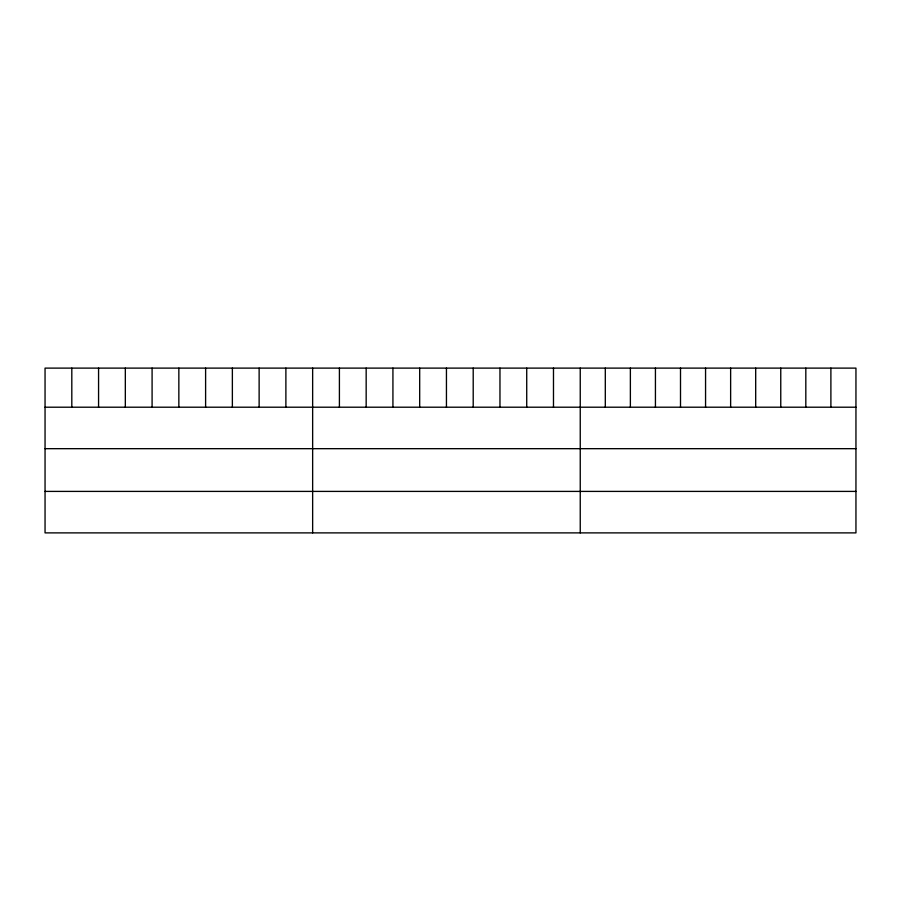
<?xml version="1.0" encoding="UTF-8"?>
<svg xmlns="http://www.w3.org/2000/svg" width="901" height="901" viewBox="0 0 901 901"><rect width="100%" height="100%" fill="white"/><g stroke="black" fill="none" stroke-linecap="round" stroke-linejoin="round"><path stroke-width="1.35" d="M855.95 407.207L855.95 532.885L45.05 532.885L45.05 368.115L855.95 368.115L855.95 407.207L45.05 407.207M45.05 448.675L855.95 448.675M45.05 491.405L855.95 491.405M830.891 368.115L830.891 407.207M805.821 368.115L805.821 407.207M780.762 368.115L780.762 407.207M755.691 368.115L755.691 407.207M730.632 368.115L730.632 407.207M705.562 368.115L705.562 407.207M680.503 368.115L680.503 407.207M655.432 368.115L655.432 407.207M630.373 368.115L630.373 407.207M605.303 368.115L605.303 407.207M580.244 368.115L580.244 532.885M553.484 368.115L553.484 407.207M526.725 368.115L526.725 407.207M499.965 368.115L499.965 407.207M473.205 368.115L473.205 407.207M446.445 368.115L446.445 407.207M419.686 368.115L419.686 407.207M392.926 368.115L392.926 407.207M366.166 368.115L366.166 407.207M339.407 368.115L339.407 407.207M312.647 368.115L312.647 532.885M285.887 368.115L285.887 407.207M259.128 368.115L259.128 407.207M232.368 368.115L232.368 407.207M205.608 368.115L205.608 407.207M178.849 368.115L178.849 407.207M152.089 368.115L152.089 407.207M125.329 368.115L125.329 407.207M98.569 368.115L98.569 407.207M71.81 368.115L71.81 407.207"/></g></svg>
